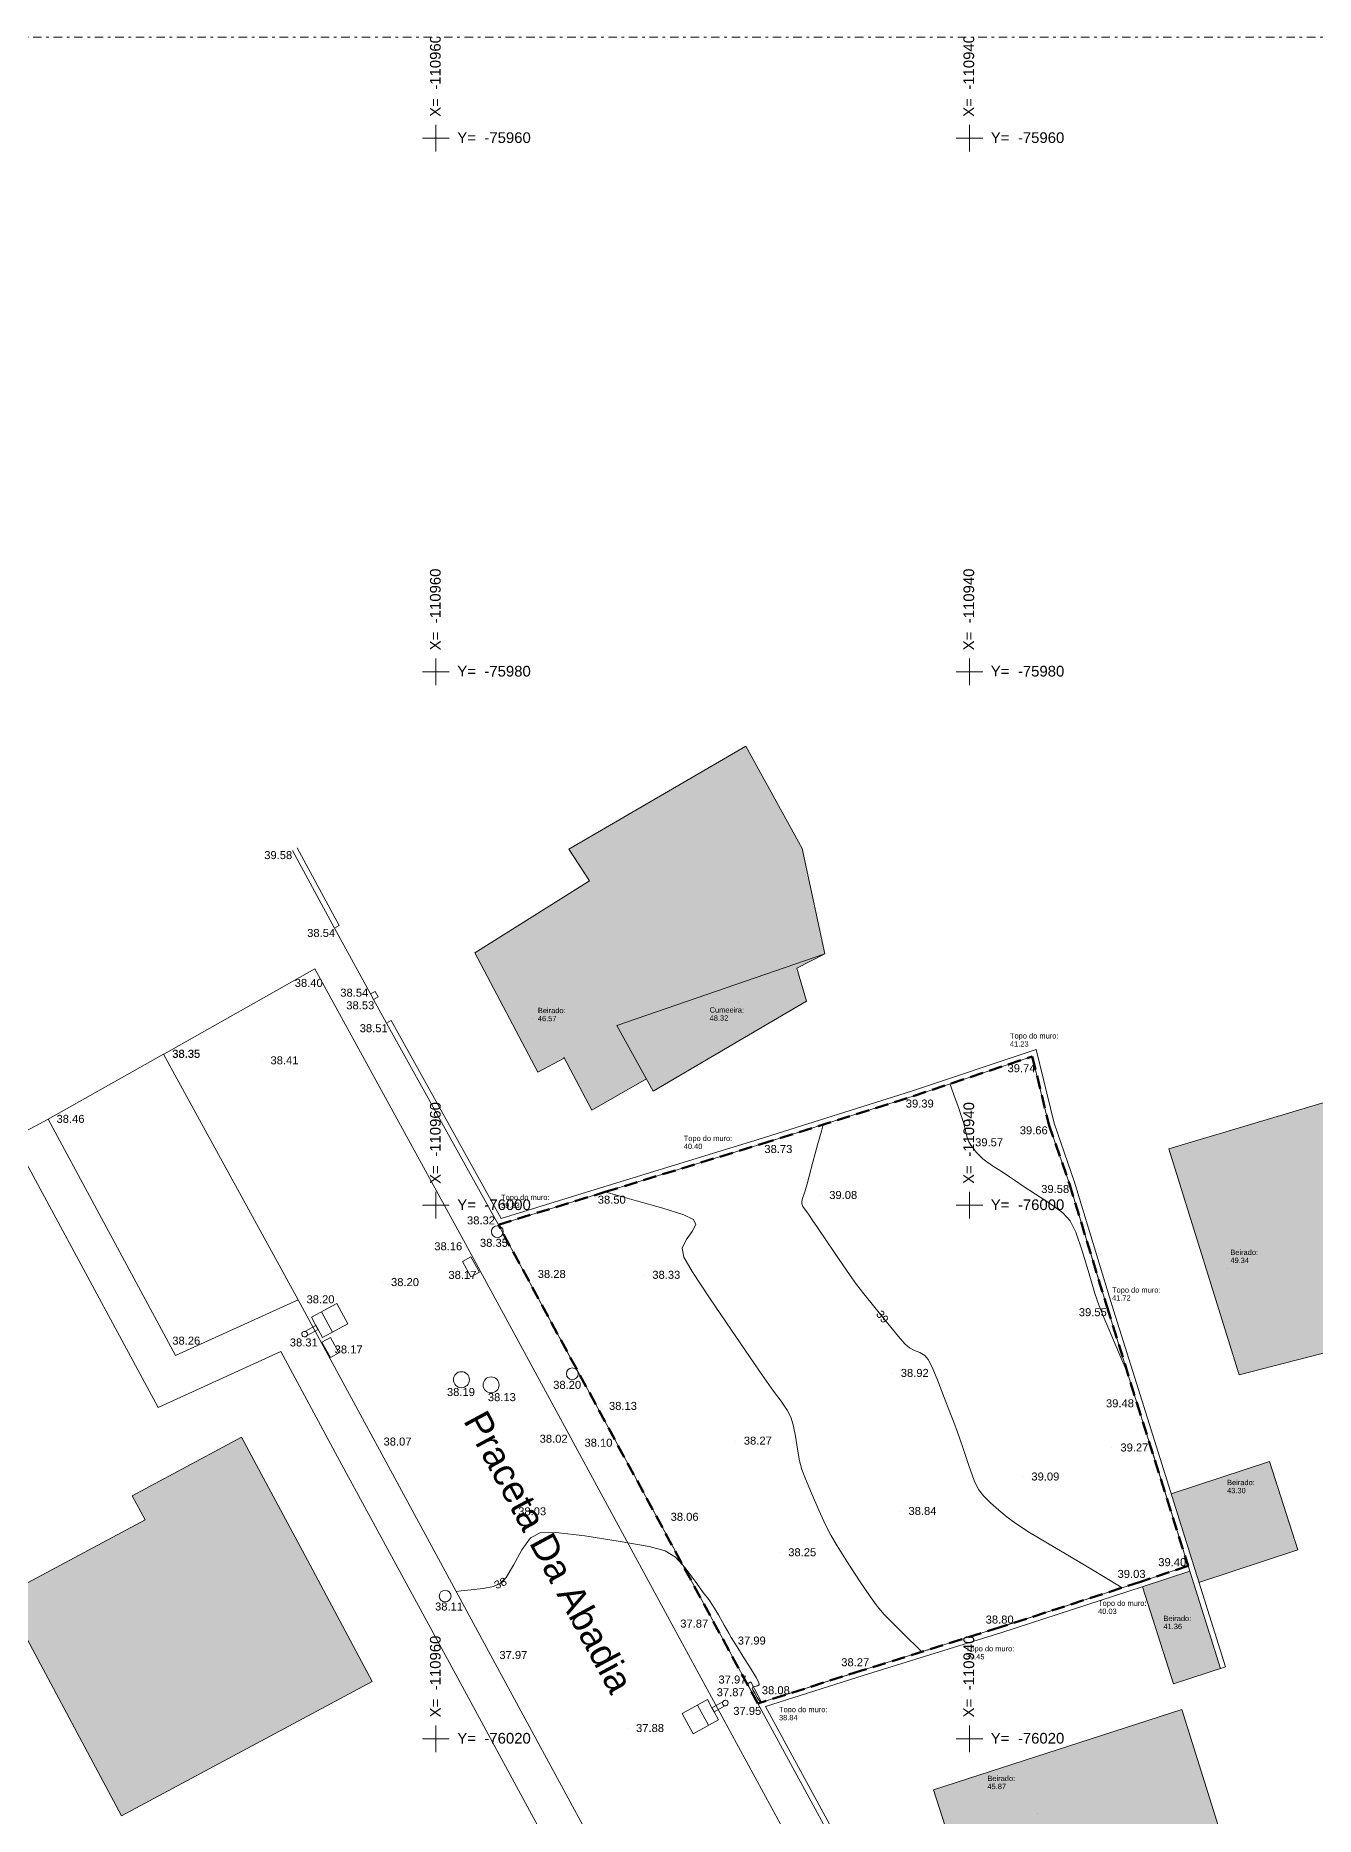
# Model space of a CAD drawing. Header units: metres. Extents: x -111189 to -108577, y -72951 to -72647.
# Drawn here: x -109263.1 to -109215.1, y -72893.6 to -72826.8 of the extents above; entities that cross this region are included whole.
import ezdxf
from ezdxf.xclip import XClip

# ---------------------------------------------------------------- set-up
doc = ezdxf.new("R2010")
doc.units = ezdxf.units.M
doc.header["$MEASUREMENT"] = 0
doc.header["$XCLIPFRAME"] = 2
for name, pattern in [('ACAD_ISO10W100', [18, 12, -3, 0, -3]), ('Dot & Dashed', [0.670278, 0.3175, -0.176389, 0, -0.176389]), ('TRAZOS', [0.75, 0.5, -0.25])]:
    doc.linetypes.add(name, pattern=pattern)
for name, color, linetype in [('00 - DESENHO 2D', 7, 'Continuous'), ('15 - IMAGENS', 7, 'Continuous'), ('Muro Não Confinante - MNC1_1_Caixa de Visita', 7, 'Continuous'), ('Muro Não Confinante - MNC1_1_Contadores', 7, 'Continuous'), ('Muro Não Confinante - MNC1_1_CRUCES', 7, 'Continuous'), ('Muro Não Confinante - MNC1_1_CRUZ', 7, 'Continuous'), ('Muro Não Confinante - MNC1_1_CV-COTAS', 7, 'Continuous'), ('Muro Não Confinante - MNC1_1_CV-MESTRAS', 7, 'Continuous'), ('Muro Não Confinante - MNC1_1_CV-NORMAIS', 7, 'Continuous'), ('Muro Não Confinante - MNC1_1_Hatch', 7, 'Continuous'), ('Muro Não Confinante - MNC1_1_Iluminação', 7, 'Continuous'), ('Muro Não Confinante - MNC1_1_limarruamento', 7, 'Continuous'), ('Muro Não Confinante - MNC1_1_limconstexist', 7, 'Continuous'), ('Muro Não Confinante - MNC1_1_limestacionamento', 7, 'Continuous'), ('Muro Não Confinante - MNC1_1_limlote', 7, 'Continuous'), ('Muro Não Confinante - MNC1_1_limmuro', 7, 'Continuous'), ('Muro Não Confinante - MNC1_1_limpasseio', 7, 'Continuous'), ('Muro Não Confinante - MNC1_1_PONTOS', 7, 'Continuous'), ('Muro Não Confinante - MNC1_1_PONTOS-Z', 7, 'Continuous'), ('Muro Não Confinante - MNC1_1_Sumidouro', 7, 'Continuous'), ('Muro Não Confinante - MNC1_1_txtcota', 7, 'Continuous'), ('Muro Não Confinante - MNC1_1_txttoponimia', 7, 'Continuous')]:
    doc.layers.add(name, color=color, linetype=linetype)
doc.styles.add('ESTILO_GERADO_5', font='arial.ttf')

# ---------------------------------------------------------------- blocks, each defined once
blk = doc.blocks.new('Desenho_1_1', base_point=(1711.937, 3129.317))
at = {"layer": 'Muro Não Confinante - MNC1_1_Hatch', "linetype": 'Continuous', "lineweight": 18}
for points in [[(-109234.337, -72857.307), (-109236.447, -72853.478), (-109243.077, -72857.338), (-109242.307, -72858.518), (-109246.605, -72861.217), (-109244.247, -72865.694), (-109243.249, -72865.164), (-109242.213, -72867.114), (-109240.172, -72865.945), (-109241.276, -72863.948), (-109233.485, -72861.256)], [(-109241.276, -72863.948), (-109239.917, -72866.406), (-109236.711, -72864.523), (-109234.167, -72863.036), (-109234.527, -72861.797), (-109233.485, -72861.256)], [(-109210.017, -72869.637), (-109207.697, -72868.937), (-109208.857, -72865.055), (-109220.584, -72868.566), (-109217.955, -72877.038), (-109213.287, -72875.837), (-109212.857, -72877.757), (-109207.787, -72876.237)], [(-109252.876, -72883.988), (-109255.356, -72879.378), (-109259.446, -72881.568), (-109258.966, -72882.468), (-109264.266, -72885.308), (-109262.396, -72888.798), (-109259.846, -72893.568), (-109250.446, -72888.528)], [(-109216.807, -72880.291), (-109220.5, -72881.5), (-109219.46, -72884.817), (-109215.755, -72883.604)], [(-109219.802, -72884.394), (-109221.572, -72884.983), (-109220.411, -72888.62), (-109218.654, -72888.051)], [(-109220.094, -72889.579), (-109229.412, -72892.594), (-109228.192, -72896.393), (-109226.754, -72895.928), (-109224.958, -72901.673), (-109217.041, -72899.341)]]:
    blk.add_hatch(color=252, dxfattribs=at).paths.add_polyline_path(points)
at = {"layer": 'Muro Não Confinante - MNC1_1_Caixa de Visita', "color": 7, "linetype": 'Continuous', "lineweight": 18}
for centre, radius in [((-109245.76, -72871.669), 0.22), ((-109247.105, -72877.22), 0.3), ((-109242.95, -72876.999), 0.22), ((-109245.995, -72877.416), 0.3), ((-109247.716, -72885.332), 0.22)]:
    blk.add_circle(centre, radius, dxfattribs=at)
at = {"layer": 'Muro Não Confinante - MNC1_1_Contadores', "color": 7, "linetype": 'Continuous', "lineweight": 18}
for p, q in [((-109236.385, -72888.617), (-109236.252, -72888.548)), ((-109236.385, -72888.617), (-109235.999, -72889.358)), ((-109236.252, -72888.548), (-109235.854, -72889.312))]:
    blk.add_line(p, q, dxfattribs=at)
at = {"layer": 'Muro Não Confinante - MNC1_1_CRUZ', "color": 7, "linetype": 'Continuous', "lineweight": 18}
for p, q in [((-109248.063, -72831.183), (-109248.063, -72830.183)), ((-109228.063, -72831.183), (-109228.063, -72830.183)), ((-109248.563, -72830.683), (-109247.563, -72830.683)), ((-109228.563, -72830.683), (-109227.563, -72830.683)), ((-109248.063, -72851.183), (-109248.063, -72850.183)), ((-109228.063, -72851.183), (-109228.063, -72850.183)), ((-109248.563, -72850.683), (-109247.563, -72850.683)), ((-109228.563, -72850.683), (-109227.563, -72850.683)), ((-109248.063, -72871.183), (-109248.063, -72870.183)), ((-109228.063, -72871.183), (-109228.063, -72870.183)), ((-109248.563, -72870.683), (-109247.563, -72870.683)), ((-109228.563, -72870.683), (-109227.563, -72870.683)), ((-109248.063, -72891.183), (-109248.063, -72890.183)), ((-109228.063, -72891.183), (-109228.063, -72890.183)), ((-109248.563, -72890.683), (-109247.563, -72890.683)), ((-109228.563, -72890.683), (-109227.563, -72890.683))]:
    blk.add_line(p, q, dxfattribs=at)
at = {"layer": 'Muro Não Confinante - MNC1_1_CV-MESTRAS', "color": 32, "linetype": 'Continuous', "lineweight": 18, "flags": 128}
for points in [[(-109233.543, -72867.655), (-109233.612, -72867.907), (-109233.752, -72868.418), (-109233.927, -72869.062), (-109234.07, -72869.587), (-109234.148, -72869.874), (-109234.197, -72870.052), (-109234.25, -72870.221), (-109234.304, -72870.388), (-109234.339, -72870.529), (-109234.342, -72870.632), (-109234.312, -72870.722), (-109234.249, -72870.819), (-109234.163, -72870.928), (-109234.067, -72871.055), (-109233.951, -72871.222), (-109233.751, -72871.517), (-109233.391, -72872.051), (-109232.944, -72872.714), (-109232.559, -72873.278), (-109232.294, -72873.648), (-109232.02, -72874.003), (-109231.608, -72874.52), (-109231.123, -72875.119), (-109230.725, -72875.602), (-109230.486, -72875.873), (-109230.312, -72876.026), (-109230.12, -72876.126), (-109229.915, -72876.207), (-109229.737, -72876.309), (-109229.603, -72876.467), (-109229.46, -72876.751), (-109229.251, -72877.261), (-109229.005, -72877.893), (-109228.795, -72878.437), (-109228.649, -72878.81), (-109228.507, -72879.193), (-109228.311, -72879.767), (-109228.082, -72880.441), (-109227.878, -72880.996), (-109227.715, -72881.331), (-109227.532, -72881.575), (-109227.272, -72881.837), (-109226.96, -72882.116), (-109226.645, -72882.376), (-109226.321, -72882.615), (-109225.804, -72882.945), (-109224.86, -72883.514), (-109223.702, -72884.202), (-109222.784, -72884.748), (-109222.331, -72885.019)], [(-109247.303, -72885.156), (-109247.119, -72885.13), (-109246.754, -72885.094), (-109246.293, -72885.047), (-109245.901, -72884.977), (-109245.648, -72884.864), (-109245.426, -72884.63), (-109245.155, -72884.168), (-109244.844, -72883.594), (-109244.519, -72883.149), (-109244.157, -72882.96), (-109243.562, -72882.951), (-109242.481, -72883.079), (-109241.151, -72883.283), (-109240.068, -72883.477), (-109239.467, -72883.64), (-109239.085, -72883.872), (-109238.713, -72884.279), (-109238.343, -72884.777), (-109238.039, -72885.197), (-109237.835, -72885.464), (-109237.67, -72885.704), (-109237.472, -72886.038), (-109237.257, -72886.42), (-109237.086, -72886.724), (-109236.991, -72886.888), (-109236.97, -72886.921), (-109236.949, -72886.954), (-109236.928, -72886.988), (-109236.907, -72887.021), (-109236.887, -72887.054), (-109236.774, -72887.234), (-109236.55, -72887.588), (-109236.271, -72888.031), (-109236.053, -72888.385), (-109235.956, -72888.568), (-109235.947, -72888.654), (-109236.01, -72888.695), (-109236.108, -72888.716), (-109236.182, -72888.74), (-109236.202, -72888.781), (-109236.178, -72888.851), (-109236.108, -72888.976), (-109236.015, -72889.13), (-109235.941, -72889.251), (-109235.906, -72889.311)]]:
    blk.add_lwpolyline(points, dxfattribs=at)
at = {"layer": 'Muro Não Confinante - MNC1_1_CV-NORMAIS', "color": 31, "linetype": 'Continuous', "lineweight": 18, "flags": 128}
for points in [[(-109228.785, -72866.144), (-109228.733, -72866.288), (-109228.63, -72866.578), (-109228.499, -72866.943), (-109228.39, -72867.248), (-109228.328, -72867.432), (-109228.282, -72867.584), (-109228.233, -72867.779), (-109228.18, -72867.997), (-109228.13, -72868.18), (-109228.081, -72868.302), (-109228.017, -72868.408), (-109227.916, -72868.544), (-109227.793, -72868.698), (-109227.675, -72868.833), (-109227.565, -72868.938), (-109227.409, -72869.054), (-109227.153, -72869.225), (-109226.838, -72869.427), (-109226.554, -72869.613), (-109226.328, -72869.769), (-109226.045, -72869.964), (-109225.58, -72870.262), (-109225.019, -72870.624), (-109224.556, -72870.964), (-109224.28, -72871.267), (-109224.073, -72871.686), (-109223.835, -72872.394), (-109223.577, -72873.257), (-109223.355, -72873.985), (-109223.193, -72874.454), (-109223.022, -72874.887), (-109222.764, -72875.502), (-109222.463, -72876.209), (-109222.225, -72876.768), (-109222.104, -72877.054)], [(-109241.714, -72870.182), (-109241.332, -72870.295), (-109240.543, -72870.515), (-109239.55, -72870.793), (-109238.767, -72871.038), (-109238.402, -72871.216), (-109238.315, -72871.405), (-109238.45, -72871.663), (-109238.686, -72871.972), (-109238.829, -72872.288), (-109238.764, -72872.627), (-109238.458, -72873.171), (-109237.808, -72874.153), (-109236.981, -72875.361), (-109236.304, -72876.348), (-109235.928, -72876.906), (-109235.675, -72877.276), (-109235.404, -72877.648), (-109235.123, -72878.029), (-109234.896, -72878.36), (-109234.755, -72878.623), (-109234.663, -72878.911), (-109234.585, -72879.332), (-109234.51, -72879.828), (-109234.434, -72880.262), (-109234.346, -72880.584), (-109234.211, -72880.94), (-109233.985, -72881.476), (-109233.707, -72882.112), (-109233.458, -72882.661), (-109233.262, -72883.049), (-109233.023, -72883.452), (-109232.64, -72884.054), (-109232.18, -72884.76), (-109231.788, -72885.348), (-109231.522, -72885.716), (-109231.256, -72886.024), (-109230.86, -72886.428), (-109230.398, -72886.879), (-109230.033, -72887.234), (-109229.847, -72887.42)]]:
    blk.add_lwpolyline(points, dxfattribs=at)
at = {"layer": 'Muro Não Confinante - MNC1_1_Iluminação', "color": 7, "linetype": 'Continuous', "lineweight": 18}
for p, q in [((-109251.779, -72874.368), (-109252.727, -72874.882)), ((-109251.366, -72875.13), (-109251.779, -72874.368)), ((-109252.727, -72874.882), (-109252.561, -72875.188)), ((-109252.355, -72874.68), (-109251.942, -72875.443)), ((-109252.561, -72875.188), (-109252.97, -72875.41)), ((-109252.89, -72875.559), (-109252.481, -72875.337)), ((-109252.481, -72875.337), (-109252.314, -72875.644)), ((-109252.314, -72875.644), (-109251.366, -72875.13)), ((-109237.881, -72889.213), (-109238.828, -72889.73)), ((-109237.837, -72890.177), (-109238.253, -72889.416)), ((-109237.714, -72889.52), (-109237.881, -72889.213)), ((-109237.306, -72889.297), (-109237.714, -72889.52)), ((-109237.633, -72889.669), (-109237.225, -72889.446)), ((-109237.466, -72889.975), (-109237.633, -72889.669)), ((-109238.828, -72889.73), (-109238.413, -72890.491)), ((-109238.413, -72890.491), (-109237.466, -72889.975))]:
    blk.add_line(p, q, dxfattribs=at)
at = {"layer": 'Muro Não Confinante - MNC1_1_Iluminação', "color": 7, "linetype": 'Continuous', "lineweight": 18, "flags": 128}
for points in [[(-109252.561, -72875.188), (-109252.481, -72875.337)], [(-109237.633, -72889.669), (-109237.714, -72889.52)]]:
    blk.add_lwpolyline(points, dxfattribs=at)
at = {"layer": 'Muro Não Confinante - MNC1_1_Iluminação', "color": 7, "linetype": 'Continuous', "lineweight": 18}
for centre, start, end in [((-109252.986, -72875.515), 155.31014, 261.57034), ((-109252.986, -72875.515), 81.57034, 155.31014), ((-109252.986, -72875.515), 261.57034, 335.31014), ((-109252.986, -72875.515), 335.31014, 81.57034), ((-109237.209, -72889.341), 155.4699, 261.7301), ((-109237.209, -72889.341), 81.7301, 155.4699), ((-109237.209, -72889.341), 261.7301, 335.4699), ((-109237.209, -72889.341), 335.4699, 81.7301)]:
    blk.add_arc(centre, 0.106, start, end, dxfattribs=at)
at = {"layer": 'Muro Não Confinante - MNC1_1_limarruamento', "color": 7, "linetype": 'Continuous', "lineweight": 18}
for p, q in [((-109258.261, -72865.015), (-109252.606, -72861.815)), ((-109252.606, -72861.815), (-109246.957, -72872.129)), ((-109246.957, -72872.129), (-109243.079, -72879.262)), ((-109250.343, -72879.556), (-109253.23, -72874.222)), ((-109251.662, -72880.271), (-109253.882, -72876.169)), ((-109246.001, -72887.556), (-109250.343, -72879.556)), ((-109243.079, -72879.262), (-109239.22, -72886.379)), ((-109247.319, -72888.271), (-109251.662, -72880.271)), ((-109239.22, -72886.379), (-109234.287, -72895.445)), ((-109242.137, -72894.681), (-109246.001, -72887.556)), ((-109243.454, -72895.399), (-109247.319, -72888.271))]:
    blk.add_line(p, q, dxfattribs=at)
at = {"layer": 'Muro Não Confinante - MNC1_1_limconstexist', "color": 7, "linetype": 'Continuous', "lineweight": 18}
for p, q in [((-109243.077, -72857.338), (-109236.447, -72853.478)), ((-109236.447, -72853.478), (-109234.337, -72857.307)), ((-109242.307, -72858.518), (-109243.077, -72857.338)), ((-109234.337, -72857.307), (-109233.485, -72861.256)), ((-109246.605, -72861.217), (-109242.307, -72858.518)), ((-109246.605, -72861.217), (-109244.247, -72865.694)), ((-109241.276, -72863.948), (-109233.485, -72861.256)), ((-109233.485, -72861.256), (-109234.527, -72861.797)), ((-109234.527, -72861.797), (-109234.167, -72863.036)), ((-109234.167, -72863.036), (-109236.711, -72864.523)), ((-109241.276, -72863.948), (-109239.917, -72866.406)), ((-109236.711, -72864.523), (-109239.917, -72866.406)), ((-109244.247, -72865.694), (-109243.249, -72865.164)), ((-109243.268, -72865.128), (-109242.213, -72867.114)), ((-109220.584, -72868.566), (-109208.857, -72865.055)), ((-109242.213, -72867.114), (-109240.172, -72865.945)), ((-109220.584, -72868.566), (-109217.955, -72877.038)), ((-109213.287, -72875.837), (-109217.955, -72877.038)), ((-109220.5, -72881.5), (-109216.807, -72880.291)), ((-109216.807, -72880.291), (-109215.755, -72883.604)), ((-109219.46, -72884.817), (-109215.755, -72883.604)), ((-109221.572, -72884.983), (-109220.411, -72888.62)), ((-109220.411, -72888.62), (-109218.464, -72887.99)), ((-109229.412, -72892.594), (-109220.094, -72889.579)), ((-109220.094, -72889.579), (-109217.041, -72899.341)), ((-109229.412, -72892.594), (-109228.192, -72896.393))]:
    blk.add_line(p, q, dxfattribs=at)
at = {"layer": 'Muro Não Confinante - MNC1_1_limconstexist', "color": 7, "linetype": 'Continuous', "lineweight": 18, "flags": 128}
blk.add_lwpolyline([(-109250.446, -72888.528), (-109259.846, -72893.568), (-109262.396, -72888.798), (-109264.266, -72885.308), (-109258.966, -72882.468), (-109259.446, -72881.568), (-109255.356, -72879.378), (-109252.876, -72883.988)], close=True, dxfattribs=at)
at = {"layer": 'Muro Não Confinante - MNC1_1_limestacionamento', "color": 7, "linetype": 'Continuous', "lineweight": 18}
for p, q in [((-109262.603, -72867.459), (-109258.269, -72865.023)), ((-109258.269, -72865.023), (-109253.23, -72874.222)), ((-109257.824, -72876.318), (-109262.603, -72867.459)), ((-109258.478, -72878.265), (-109263.923, -72868.171)), ((-109253.23, -72874.222), (-109257.824, -72876.318)), ((-109253.882, -72876.169), (-109258.478, -72878.265))]:
    blk.add_line(p, q, dxfattribs=at)
at = {"layer": 'Muro Não Confinante - MNC1_1_limlote', "color": 1, "linetype": 'ACAD_ISO10W100', "lineweight": 18, "flags": 128}
blk.add_lwpolyline([(-109245.718, -72871.411), (-109241.714, -72870.182), (-109235.88, -72868.391), (-109230.169, -72866.593), (-109225.705, -72865.101), (-109225.079, -72867.66), (-109224.316, -72869.873), (-109222.913, -72874.468), (-109221.781, -72878.088), (-109219.862, -72884.203), (-109221.645, -72884.797), (-109226.907, -72886.501), (-109232.102, -72888.124), (-109235.999, -72889.358)], close=True, dxfattribs=at)
at = {"layer": 'Muro Não Confinante - MNC1_1_limmuro', "color": 7, "linetype": 'Continuous', "lineweight": 18}
for p, q in [((-109253.442, -72857.38), (-109251.861, -72860.29)), ((-109253.266, -72857.284), (-109251.685, -72860.194)), ((-109251.685, -72860.194), (-109251.861, -72860.29)), ((-109251.861, -72860.29), (-109250.52, -72862.758)), ((-109250.52, -72862.758), (-109250.344, -72862.663)), ((-109250.52, -72862.758), (-109250.406, -72862.969)), ((-109250.23, -72862.874), (-109250.406, -72862.969)), ((-109250.406, -72862.969), (-109249.913, -72863.852)), ((-109250.344, -72862.663), (-109250.23, -72862.874)), ((-109249.913, -72863.852), (-109249.738, -72863.755)), ((-109249.913, -72863.852), (-109245.718, -72871.411)), ((-109249.738, -72863.755), (-109245.622, -72871.172)), ((-109230.231, -72866.403), (-109225.562, -72864.842)), ((-109225.562, -72864.842), (-109224.887, -72867.603)), ((-109230.169, -72866.593), (-109225.705, -72865.101)), ((-109225.705, -72865.101), (-109225.079, -72867.66)), ((-109235.939, -72868.2), (-109230.231, -72866.403)), ((-109235.88, -72868.391), (-109230.169, -72866.593)), ((-109225.079, -72867.66), (-109224.316, -72869.873)), ((-109224.887, -72867.603), (-109224.126, -72869.811)), ((-109241.772, -72869.991), (-109235.939, -72868.2)), ((-109241.714, -72870.182), (-109235.88, -72868.391)), ((-109245.718, -72871.411), (-109241.714, -72870.182)), ((-109245.622, -72871.172), (-109241.772, -72869.991)), ((-109224.316, -72869.873), (-109222.913, -72874.468)), ((-109224.126, -72869.811), (-109222.722, -72874.409)), ((-109222.913, -72874.468), (-109221.781, -72878.088)), ((-109222.722, -72874.409), (-109221.59, -72878.028)), ((-109218.654, -72888.051), (-109221.781, -72878.088)), ((-109218.464, -72887.99), (-109221.59, -72878.028)), ((-109219.862, -72884.203), (-109221.645, -72884.797)), ((-109221.645, -72884.797), (-109226.907, -72886.501)), ((-109221.583, -72884.987), (-109226.846, -72886.691)), ((-109219.799, -72884.393), (-109221.582, -72884.987)), ((-109226.907, -72886.501), (-109232.102, -72888.124)), ((-109226.846, -72886.691), (-109232.042, -72888.315)), ((-109232.102, -72888.124), (-109235.999, -72889.358)), ((-109232.042, -72888.315), (-109235.707, -72889.475)), ((-109235.999, -72889.358), (-109231.46, -72897.677)), ((-109235.707, -72889.475), (-109231.284, -72897.581))]:
    blk.add_line(p, q, dxfattribs=at)
at = {"layer": 'Muro Não Confinante - MNC1_1_limpasseio', "color": 7, "linetype": 'Continuous', "lineweight": 18}
for p, q in [((-109263.923, -72868.171), (-109262.603, -72867.459)), ((-109245.718, -72871.411), (-109235.999, -72889.358))]:
    blk.add_line(p, q, dxfattribs=at)
at = {"layer": 'Muro Não Confinante - MNC1_1_PONTOS', "color": 7, "linetype": 'Continuous', "lineweight": 18}
for p, q in [((-109253.442, -72857.38), (-109253.442, -72857.38)), ((-109251.861, -72860.29), (-109251.861, -72860.29)), ((-109246.605, -72861.217), (-109246.605, -72861.217)), ((-109233.485, -72861.256), (-109233.485, -72861.256)), ((-109252.606, -72861.815), (-109252.606, -72861.815)), ((-109250.52, -72862.758), (-109250.52, -72862.758)), ((-109250.406, -72862.969), (-109250.406, -72862.969)), ((-109244.423, -72863.676), (-109244.423, -72863.676)), ((-109236.724, -72863.078), (-109236.724, -72863.078)), ((-109234.167, -72863.036), (-109234.167, -72863.036)), ((-109249.913, -72863.852), (-109249.913, -72863.852)), ((-109241.276, -72863.948), (-109241.276, -72863.948)), ((-109258.269, -72865.023), (-109258.269, -72865.023)), ((-109258.261, -72865.015), (-109258.261, -72865.015)), ((-109236.711, -72864.523), (-109236.711, -72864.523)), ((-109254.582, -72865.264), (-109254.582, -72865.264)), ((-109243.268, -72865.128), (-109243.268, -72865.128)), ((-109225.791, -72865.114), (-109225.791, -72865.114)), ((-109225.766, -72865.164), (-109225.766, -72865.164)), ((-109225.705, -72865.101), (-109225.705, -72865.101)), ((-109244.247, -72865.694), (-109244.247, -72865.694)), ((-109240.172, -72865.945), (-109240.172, -72865.945)), ((-109239.917, -72866.406), (-109239.917, -72866.406)), ((-109230.169, -72866.593), (-109230.169, -72866.593)), ((-109262.603, -72867.459), (-109262.603, -72867.459)), ((-109242.213, -72867.114), (-109242.213, -72867.114)), ((-109225.079, -72867.66), (-109225.079, -72867.66)), ((-109227.156, -72867.967), (-109227.156, -72867.967)), ((-109237.253, -72868.738), (-109237.253, -72868.738)), ((-109235.88, -72868.391), (-109235.88, -72868.391)), ((-109220.584, -72868.566), (-109220.584, -72868.566)), ((-109241.714, -72870.182), (-109241.714, -72870.182)), ((-109233.635, -72870.313), (-109233.635, -72870.313)), ((-109224.316, -72869.873), (-109224.316, -72869.873)), ((-109245.76, -72871.669), (-109245.76, -72871.669)), ((-109245.742, -72871.45), (-109245.742, -72871.45)), ((-109245.718, -72871.411), (-109245.718, -72871.411)), ((-109245.45, -72871.322), (-109245.45, -72871.322)), ((-109246.957, -72872.129), (-109246.957, -72872.129)), ((-109246.591, -72872.906), (-109246.591, -72872.906)), ((-109250.063, -72873.578), (-109250.063, -72873.578)), ((-109244.563, -72873.273), (-109244.563, -72873.273)), ((-109240.267, -72873.305), (-109240.267, -72873.305)), ((-109218.395, -72873.055), (-109218.395, -72873.055)), ((-109253.23, -72874.222), (-109253.23, -72874.222)), ((-109222.955, -72874.116), (-109222.955, -72874.116)), ((-109222.913, -72874.468), (-109222.913, -72874.468)), ((-109252.99, -72875.515), (-109252.99, -72875.515)), ((-109257.824, -72876.318), (-109257.824, -72876.318)), ((-109252.177, -72876.102), (-109252.177, -72876.102)), ((-109242.95, -72876.999), (-109242.95, -72876.999)), ((-109230.954, -72876.983), (-109230.954, -72876.983)), ((-109217.955, -72877.038), (-109217.955, -72877.038)), ((-109247.105, -72877.22), (-109247.105, -72877.22)), ((-109245.995, -72877.416), (-109245.995, -72877.416)), ((-109241.892, -72878.219), (-109241.892, -72878.219)), ((-109221.781, -72878.088), (-109221.781, -72878.088)), ((-109250.343, -72879.556), (-109250.343, -72879.556)), ((-109243.079, -72879.262), (-109243.079, -72879.262)), ((-109242.81, -72879.599), (-109242.81, -72879.599)), ((-109236.837, -72879.521), (-109236.837, -72879.521)), ((-109222.719, -72879.778), (-109222.719, -72879.778)), ((-109216.807, -72880.291), (-109216.807, -72880.291)), ((-109226.057, -72880.866), (-109226.057, -72880.866)), ((-109220.601, -72881.533), (-109220.601, -72881.533)), ((-109245.296, -72882.171), (-109245.296, -72882.171)), ((-109239.581, -72882.376), (-109239.581, -72882.376)), ((-109230.664, -72882.157), (-109230.664, -72882.157)), ((-109235.172, -72883.705), (-109235.172, -72883.705)), ((-109219.862, -72884.203), (-109219.862, -72884.203)), ((-109219.748, -72884.244), (-109219.748, -72884.244)), ((-109219.748, -72884.247), (-109219.748, -72884.247)), ((-109221.663, -72884.91), (-109221.663, -72884.91)), ((-109221.645, -72884.797), (-109221.645, -72884.797)), ((-109221.619, -72884.838), (-109221.619, -72884.838)), ((-109219.549, -72884.846), (-109219.549, -72884.846)), ((-109247.716, -72885.332), (-109247.716, -72885.332)), ((-109239.22, -72886.379), (-109239.22, -72886.379)), ((-109237.064, -72887.015), (-109237.064, -72887.015)), ((-109228.2, -72886.998), (-109228.2, -72886.998)), ((-109226.907, -72886.501), (-109226.907, -72886.501)), ((-109246.001, -72887.556), (-109246.001, -72887.556)), ((-109232.102, -72888.124), (-109232.102, -72888.124)), ((-109236.385, -72888.617), (-109236.385, -72888.617)), ((-109220.411, -72888.62), (-109220.411, -72888.62)), ((-109237.205, -72889.34), (-109237.205, -72889.34)), ((-109236.026, -72889.37), (-109236.026, -72889.37)), ((-109235.999, -72889.358), (-109235.999, -72889.358)), ((-109235.714, -72889.218), (-109235.714, -72889.218)), ((-109235.626, -72889.292), (-109235.626, -72889.292)), ((-109220.094, -72889.579), (-109220.094, -72889.579)), ((-109240.878, -72890.294), (-109240.878, -72890.294)), ((-109229.412, -72892.594), (-109229.412, -72892.594)), ((-109225.495, -72893.486), (-109225.495, -72893.486))]:
    blk.add_line(p, q, dxfattribs=at)
at = {"layer": 'Muro Não Confinante - MNC1_1_Sumidouro', "color": 7, "linetype": 'Continuous', "lineweight": 18}
for p, q in [((-109246.751, -72872.618), (-109247.071, -72872.794)), ((-109247.071, -72872.794), (-109246.752, -72873.369)), ((-109246.751, -72872.618), (-109246.432, -72873.193)), ((-109246.432, -72873.193), (-109246.752, -72873.369)), ((-109252.335, -72875.814), (-109252.015, -72875.639)), ((-109251.697, -72876.215), (-109252.015, -72875.639)), ((-109252.018, -72876.389), (-109252.335, -72875.814)), ((-109252.018, -72876.389), (-109251.697, -72876.215))]:
    blk.add_line(p, q, dxfattribs=at)
at = {"layer": 'Muro Não Confinante - MNC1_1_CRUCES', "color": 7, "linetype": 'Continuous', "lineweight": 18, "char_height": 0.4, "attachment_point": 7, "rotation": 90, "style": 'ESTILO_GERADO_5'}
for s, insert in [('\\A1;{\\pql;\\fArial|b0|i0|c0|p0;\\W1.000000;-110960}', (-109247.879, -72828.865)), ('\\A1;{\\pql;\\fArial|b0|i0|c0|p0;\\W1.000000;-110940}', (-109227.879, -72828.865)), ('\\A1;{\\pql;\\fArial|b0|i0|c0|p0;\\W1.000000;X=}', (-109247.886, -72829.88)), ('\\A1;{\\pql;\\fArial|b0|i0|c0|p0;\\W1.000000;X=}', (-109227.886, -72829.88)), ('\\A1;{\\pql;\\fArial|b0|i0|c0|p0;\\W1.000000;-110960}', (-109247.879, -72848.865)), ('\\A1;{\\pql;\\fArial|b0|i0|c0|p0;\\W1.000000;-110940}', (-109227.879, -72848.865)), ('\\A1;{\\pql;\\fArial|b0|i0|c0|p0;\\W1.000000;X=}', (-109247.886, -72849.88)), ('\\A1;{\\pql;\\fArial|b0|i0|c0|p0;\\W1.000000;X=}', (-109227.886, -72849.88)), ('\\A1;{\\pql;\\fArial|b0|i0|c0|p0;\\W1.000000;-110960}', (-109247.879, -72868.865)), ('\\A1;{\\pql;\\fArial|b0|i0|c0|p0;\\W1.000000;-110940}', (-109227.879, -72868.865)), ('\\A1;{\\pql;\\fArial|b0|i0|c0|p0;\\W1.000000;X=}', (-109247.886, -72869.88)), ('\\A1;{\\pql;\\fArial|b0|i0|c0|p0;\\W1.000000;X=}', (-109227.886, -72869.88)), ('\\A1;{\\pql;\\fArial|b0|i0|c0|p0;\\W1.000000;-110960}', (-109247.879, -72888.865)), ('\\A1;{\\pql;\\fArial|b0|i0|c0|p0;\\W1.000000;-110940}', (-109227.879, -72888.865)), ('\\A1;{\\pql;\\fArial|b0|i0|c0|p0;\\W1.000000;X=}', (-109247.886, -72889.88)), ('\\A1;{\\pql;\\fArial|b0|i0|c0|p0;\\W1.000000;X=}', (-109227.886, -72889.88))]:
    blk.add_mtext(s, dxfattribs=dict(at, insert=insert))
at = {"layer": 'Muro Não Confinante - MNC1_1_CRUCES', "color": 7, "linetype": 'Continuous', "lineweight": 18, "char_height": 0.4, "attachment_point": 7, "style": 'ESTILO_GERADO_5'}
for s, insert in [('\\A1;{\\pql;\\fArial|b0|i0|c0|p0;\\W1.000000;Y=}', (-109247.261, -72830.86)), ('\\A1;{\\pql;\\fArial|b0|i0|c0|p0;\\W1.000000;-75960}', (-109246.245, -72830.867)), ('\\A1;{\\pql;\\fArial|b0|i0|c0|p0;\\W1.000000;Y=}', (-109227.261, -72830.86)), ('\\A1;{\\pql;\\fArial|b0|i0|c0|p0;\\W1.000000;-75960}', (-109226.245, -72830.867)), ('\\A1;{\\pql;\\fArial|b0|i0|c0|p0;\\W1.000000;Y=}', (-109247.261, -72850.86)), ('\\A1;{\\pql;\\fArial|b0|i0|c0|p0;\\W1.000000;-75980}', (-109246.245, -72850.867)), ('\\A1;{\\pql;\\fArial|b0|i0|c0|p0;\\W1.000000;Y=}', (-109227.261, -72850.86)), ('\\A1;{\\pql;\\fArial|b0|i0|c0|p0;\\W1.000000;-75980}', (-109226.245, -72850.867)), ('\\A1;{\\pql;\\fArial|b0|i0|c0|p0;\\W1.000000;Y=}', (-109247.261, -72870.86)), ('\\A1;{\\pql;\\fArial|b0|i0|c0|p0;\\W1.000000;-76000}', (-109246.245, -72870.867)), ('\\A1;{\\pql;\\fArial|b0|i0|c0|p0;\\W1.000000;Y=}', (-109227.261, -72870.86)), ('\\A1;{\\pql;\\fArial|b0|i0|c0|p0;\\W1.000000;-76000}', (-109226.245, -72870.867)), ('\\A1;{\\pql;\\fArial|b0|i0|c0|p0;\\W1.000000;Y=}', (-109247.261, -72890.86)), ('\\A1;{\\pql;\\fArial|b0|i0|c0|p0;\\W1.000000;-76020}', (-109246.245, -72890.867)), ('\\A1;{\\pql;\\fArial|b0|i0|c0|p0;\\W1.000000;Y=}', (-109227.261, -72890.86)), ('\\A1;{\\pql;\\fArial|b0|i0|c0|p0;\\W1.000000;-76020}', (-109226.245, -72890.867))]:
    blk.add_mtext(s, dxfattribs=dict(at, insert=insert))
at = {"layer": 'Muro Não Confinante - MNC1_1_CV-COTAS', "color": 7, "linetype": 'Continuous', "lineweight": 18, "char_height": 0.3, "attachment_point": 5, "style": 'ESTILO_GERADO_5'}
for s, insert, rotation in [('\\A1;{\\pqc;\\fArial|b0|i0|c0|p0;\\W1.000000;39}', (-109231.321, -72874.861), 308.98708), ('\\A1;{\\pqc;\\fArial|b0|i0|c0|p0;\\W1.000000;38}', (-109245.643, -72884.848), 24.22777)]:
    blk.add_mtext(s, dxfattribs=dict(at, insert=insert, rotation=rotation))
at = {"layer": 'Muro Não Confinante - MNC1_1_PONTOS-Z', "color": 7, "linetype": 'Continuous', "lineweight": 18, "char_height": 0.3, "attachment_point": 7, "style": 'ESTILO_GERADO_5'}
for s, insert in [('\\A1;{\\pql;\\fArial|b0|i0|c0|p0;\\W1.000000;39.58}', (-109254.498, -72857.71)), ('\\A1;{\\pql;\\fArial|b0|i0|c0|p0;\\W1.000000;38.54}', (-109252.888, -72860.628)), ('\\A1;{\\pql;\\fArial|b0|i0|c0|p0;\\W1.000000;38.40}', (-109253.355, -72862.501)), ('\\A1;{\\pql;\\fArial|b0|i0|c0|p0;\\W1.000000;38.54}', (-109251.647, -72862.867)), ('\\A1;{\\pql;\\fArial|b0|i0|c0|p0;\\W1.000000;38.53}', (-109251.422, -72863.341)), ('\\A1;{\\pql;\\fArial|b0|i0|c0|p0;\\W1.000000;38.51}', (-109250.919, -72864.199)), ('\\A1;{\\pql;\\fArial|b0|i0|c0|p0;\\W1.000000;38.35}', (-109257.951, -72865.161)), ('\\A1;{\\pql;\\fArial|b0|i0|c0|p0;\\W1.000000;38.35}', (-109257.943, -72865.153)), ('\\A1;{\\pql;\\fArial|b0|i0|c0|p0;\\W1.000000;38.41}', (-109254.264, -72865.402)), ('\\A1;{\\pql;\\fArial|b0|i0|c0|p0;\\W1.000000;39.74}', (-109226.633, -72865.699)), ('\\A1;{\\pql;\\fArial|b0|i0|c0|p0;\\W1.000000;39.39}', (-109230.448, -72867.023)), ('\\A1;{\\pql;\\fArial|b0|i0|c0|p0;\\W1.000000;38.46}', (-109262.285, -72867.597)), ('\\A1;{\\pql;\\fArial|b0|i0|c0|p0;\\W1.000000;39.57}', (-109227.849, -72868.475)), ('\\A1;{\\pql;\\fArial|b0|i0|c0|p0;\\W1.000000;39.66}', (-109226.175, -72868.026)), ('\\A1;{\\pql;\\fArial|b0|i0|c0|p0;\\W1.000000;38.73}', (-109235.749, -72868.728)), ('\\A1;{\\pql;\\fArial|b0|i0|c0|p0;\\W1.000000;38.50}', (-109241.994, -72870.626)), ('\\A1;{\\pql;\\fArial|b0|i0|c0|p0;\\W1.000000;39.08}', (-109233.317, -72870.451)), ('\\A1;{\\pql;\\fArial|b0|i0|c0|p0;\\W1.000000;39.58}', (-109225.37, -72870.225)), ('\\A1;{\\pql;\\fArial|b0|i0|c0|p0;\\W1.000000;38.32}', (-109246.896, -72871.403)), ('\\A1;{\\pql;\\fArial|b0|i0|c0|p0;\\W1.000000;38.16}', (-109248.123, -72872.374)), ('\\A1;{\\pql;\\fArial|b0|i0|c0|p0;\\W1.000000;38.35}', (-109246.411, -72872.243)), ('\\A1;{\\pql;\\fArial|b0|i0|c0|p0;\\W1.000000;38.20}', (-109249.745, -72873.716)), ('\\A1;{\\pql;\\fArial|b0|i0|c0|p0;\\W1.000000;38.17}', (-109247.593, -72873.447)), ('\\A1;{\\pql;\\fArial|b0|i0|c0|p0;\\W1.000000;38.28}', (-109244.245, -72873.411)), ('\\A1;{\\pql;\\fArial|b0|i0|c0|p0;\\W1.000000;38.33}', (-109239.949, -72873.443)), ('\\A1;{\\pql;\\fArial|b0|i0|c0|p0;\\W1.000000;38.20}', (-109252.912, -72874.361)), ('\\A1;{\\pql;\\fArial|b0|i0|c0|p0;\\W1.000000;39.55}', (-109223.961, -72874.844)), ('\\A1;{\\pql;\\fArial|b0|i0|c0|p0;\\W1.000000;38.26}', (-109257.946, -72875.91)), ('\\A1;{\\pql;\\fArial|b0|i0|c0|p0;\\W1.000000;38.31}', (-109253.54, -72875.979)), ('\\A1;{\\pql;\\fArial|b0|i0|c0|p0;\\W1.000000;38.17}', (-109251.859, -72876.24)), ('\\A1;{\\pql;\\fArial|b0|i0|c0|p0;\\W1.000000;38.92}', (-109230.636, -72877.121)), ('\\A1;{\\pql;\\fArial|b0|i0|c0|p0;\\W1.000000;38.19}', (-109247.649, -72877.836)), ('\\A1;{\\pql;\\fArial|b0|i0|c0|p0;\\W1.000000;38.20}', (-109243.666, -72877.568)), ('\\A1;{\\pql;\\fArial|b0|i0|c0|p0;\\W1.000000;38.13}', (-109246.115, -72878.029)), ('\\A1;{\\pql;\\fArial|b0|i0|c0|p0;\\W1.000000;38.13}', (-109241.574, -72878.357)), ('\\A1;{\\pql;\\fArial|b0|i0|c0|p0;\\W1.000000;39.48}', (-109222.942, -72878.26)), ('\\A1;{\\pql;\\fArial|b0|i0|c0|p0;\\W1.000000;38.07}', (-109250.026, -72879.694)), ('\\A1;{\\pql;\\fArial|b0|i0|c0|p0;\\W1.000000;38.02}', (-109244.173, -72879.588)), ('\\A1;{\\pql;\\fArial|b0|i0|c0|p0;\\W1.000000;38.10}', (-109242.492, -72879.737)), ('\\A1;{\\pql;\\fArial|b0|i0|c0|p0;\\W1.000000;38.27}', (-109236.519, -72879.659)), ('\\A1;{\\pql;\\fArial|b0|i0|c0|p0;\\W1.000000;39.27}', (-109222.401, -72879.916)), ('\\A1;{\\pql;\\fArial|b0|i0|c0|p0;\\W1.000000;39.09}', (-109225.739, -72881.004)), ('\\A1;{\\pql;\\fArial|b0|i0|c0|p0;\\W1.000000;38.03}', (-109244.978, -72882.31)), ('\\A1;{\\pql;\\fArial|b0|i0|c0|p0;\\W1.000000;38.06}', (-109239.263, -72882.514)), ('\\A1;{\\pql;\\fArial|b0|i0|c0|p0;\\W1.000000;38.84}', (-109230.346, -72882.295)), ('\\A1;{\\pql;\\fArial|b0|i0|c0|p0;\\W1.000000;38.25}', (-109234.854, -72883.843)), ('\\A1;{\\pql;\\fArial|b0|i0|c0|p0;\\W1.000000;39.03}', (-109222.507, -72884.655)), ('\\A1;{\\pql;\\fArial|b0|i0|c0|p0;\\W1.000000;39.40}', (-109220.981, -72884.215)), ('\\A1;{\\pql;\\fArial|b0|i0|c0|p0;\\W1.000000;38.11}', (-109248.094, -72885.877)), ('\\A1;{\\pql;\\fArial|b0|i0|c0|p0;\\W1.000000;37.87}', (-109238.902, -72886.517)), ('\\A1;{\\pql;\\fArial|b0|i0|c0|p0;\\W1.000000;38.80}', (-109227.453, -72886.366)), ('\\A1;{\\pql;\\fArial|b0|i0|c0|p0;\\W1.000000;37.99}', (-109236.746, -72887.153)), ('\\A1;{\\pql;\\fArial|b0|i0|c0|p0;\\W1.000000;37.97}', (-109245.683, -72887.694)), ('\\A1;{\\pql;\\fArial|b0|i0|c0|p0;\\W1.000000;38.27}', (-109232.866, -72887.966)), ('\\A1;{\\pql;\\fArial|b0|i0|c0|p0;\\W1.000000;37.97}', (-109237.469, -72888.614)), ('\\A1;{\\pql;\\fArial|b0|i0|c0|p0;\\W1.000000;37.87}', (-109237.536, -72889.089)), ('\\A1;{\\pql;\\fArial|b0|i0|c0|p0;\\W1.000000;38.08}', (-109235.843, -72889.015)), ('\\A1;{\\pql;\\fArial|b0|i0|c0|p0;\\W1.000000;37.95}', (-109236.914, -72889.79)), ('\\A1;{\\pql;\\fArial|b0|i0|c0|p0;\\W1.000000;37.88}', (-109240.56, -72890.432))]:
    blk.add_mtext(s, dxfattribs=dict(at, insert=insert))
at = {"layer": 'Muro Não Confinante - MNC1_1_txtcota', "color": 7, "linetype": 'Continuous', "lineweight": 18, "char_height": 0.2, "attachment_point": 1, "style": 'ESTILO_GERADO_5'}
for s, insert, line_spacing_factor in [('\\A1;{\\pql;\\fArial|b0|i0|c0|p0;\\W1.000000;Beirado:\\P\\pql;\\fArial|b0|i0|c0|p0;\\W1.000000;46.57}', (-109244.24, -72863.28), 0.906178), ('\\A1;{\\pql;\\fArial|b0|i0|c0|p0;\\W1.000000;Cumeeira:\\P\\pql;\\fArial|b0|i0|c0|p0;\\W1.000000;48.32}', (-109237.801, -72863.261), 0.907863), ('\\A1;{\\pql;\\fArial|b0|i0|c0|p0;\\W1.000000;Topo do muro:\\P\\pql;\\fArial|b0|i0|c0|p0;\\W1.000000;41.23}', (-109226.542, -72864.232), 0.906541), ('\\A1;{\\pql;\\fArial|b0|i0|c0|p0;\\W1.000000;Topo do muro:\\P\\pql;\\fArial|b0|i0|c0|p0;\\W1.000000;40.40}', (-109238.771, -72868.072), 0.906178), ('\\A1;{\\pql;\\fArial|b0|i0|c0|p0;\\W1.000000;Topo do muro:\\P\\pql;\\fArial|b0|i0|c0|p0;\\W1.000000;39.83}', (-109245.62, -72870.283), 0.906541), ('\\A1;{\\pql;\\fArial|b0|i0|c0|p0;\\W1.000000;Beirado:\\P\\pql;\\fArial|b0|i0|c0|p0;\\W1.000000;49.34}', (-109218.28, -72872.345), 0.906541), ('\\A1;{\\pql;\\fArial|b0|i0|c0|p0;\\W1.000000;Topo do muro:\\P\\pql;\\fArial|b0|i0|c0|p0;\\W1.000000;41.72}', (-109222.716, -72873.757), 0.895758), ('\\A1;{\\pql;\\fArial|b0|i0|c0|p0;\\W1.000000;Beirado:\\P\\pql;\\fArial|b0|i0|c0|p0;\\W1.000000;43.30}', (-109218.403, -72880.974), 0.906541), ('\\A1;{\\pql;\\fArial|b0|i0|c0|p0;\\W1.000000;Topo do muro:\\P\\pql;\\fArial|b0|i0|c0|p0;\\W1.000000;40.03}', (-109223.239, -72885.5), 0.906541), ('\\A1;{\\pql;\\fArial|b0|i0|c0|p0;\\W1.000000;Beirado:\\P\\pql;\\fArial|b0|i0|c0|p0;\\W1.000000;41.36}', (-109220.787, -72886.068), 0.906541), ('\\A1;{\\pql;\\fArial|b0|i0|c0|p0;\\W1.000000;Topo do muro:\\P\\pql;\\fArial|b0|i0|c0|p0;\\W1.000000;39.45}', (-109228.195, -72887.202), 0.906541), ('\\A1;{\\pql;\\fArial|b0|i0|c0|p0;\\W1.000000;Topo do muro:\\P\\pql;\\fArial|b0|i0|c0|p0;\\W1.000000;38.84}', (-109235.201, -72889.485), 0.906541), ('\\A1;{\\pql;\\fArial|b0|i0|c0|p0;\\W1.000000;Beirado:\\P\\pql;\\fArial|b0|i0|c0|p0;\\W1.000000;45.87}', (-109227.386, -72892.066), 0.906178)]:
    blk.add_mtext(s, dxfattribs=dict(at, insert=insert, line_spacing_factor=line_spacing_factor))
at = {"layer": 'Muro Não Confinante - MNC1_1_txttoponimia', "color": 7, "linetype": 'Continuous', "lineweight": 18, "insert": (-109246.172, -72878.276), "char_height": 1, "attachment_point": 1, "rotation": 298.30364, "style": 'ESTILO_GERADO_5'}
blk.add_mtext('\\A1;{\\pql;\\fArial|b0|i0|c0|p0;\\W1.000000;Praceta Da Abadia}', dxfattribs=at)

msp = doc.modelspace()

# ---------------------------------------------------------------- linework, layer by layer
at = {"layer": '00 - DESENHO 2D', "color": 1, "linetype": 'TRAZOS', "lineweight": 80}
for points in [[(-109245.718, -72871.411), (-109241.714, -72870.182), (-109235.88, -72868.391), (-109230.169, -72866.593), (-109225.705, -72865.101), (-109225.079, -72867.66), (-109224.316, -72869.873), (-109222.913, -72874.468), (-109221.781, -72878.088), (-109219.862, -72884.203), (-109221.645, -72884.797), (-109226.907, -72886.501), (-109232.102, -72888.124), (-109235.999, -72889.358)], [(-109235.999, -72889.358), (-109245.718, -72871.411)]]:
    msp.add_lwpolyline(points, dxfattribs=at)

# ---------------------------------------------------------------- block references
at = {"layer": '15 - IMAGENS', "color": 7, "linetype": 'Dot & Dashed', "lineweight": 13}
ref = msp.add_blockref('Desenho_1_1', (1711.937, 3129.317), dxfattribs=at)
XClip(ref).set_block_clipping_path([(-109288.5627906391, -72951.182822302), (-109164.5370606391, -72826.892712302)])

doc.saveas('drawing.dxf')
